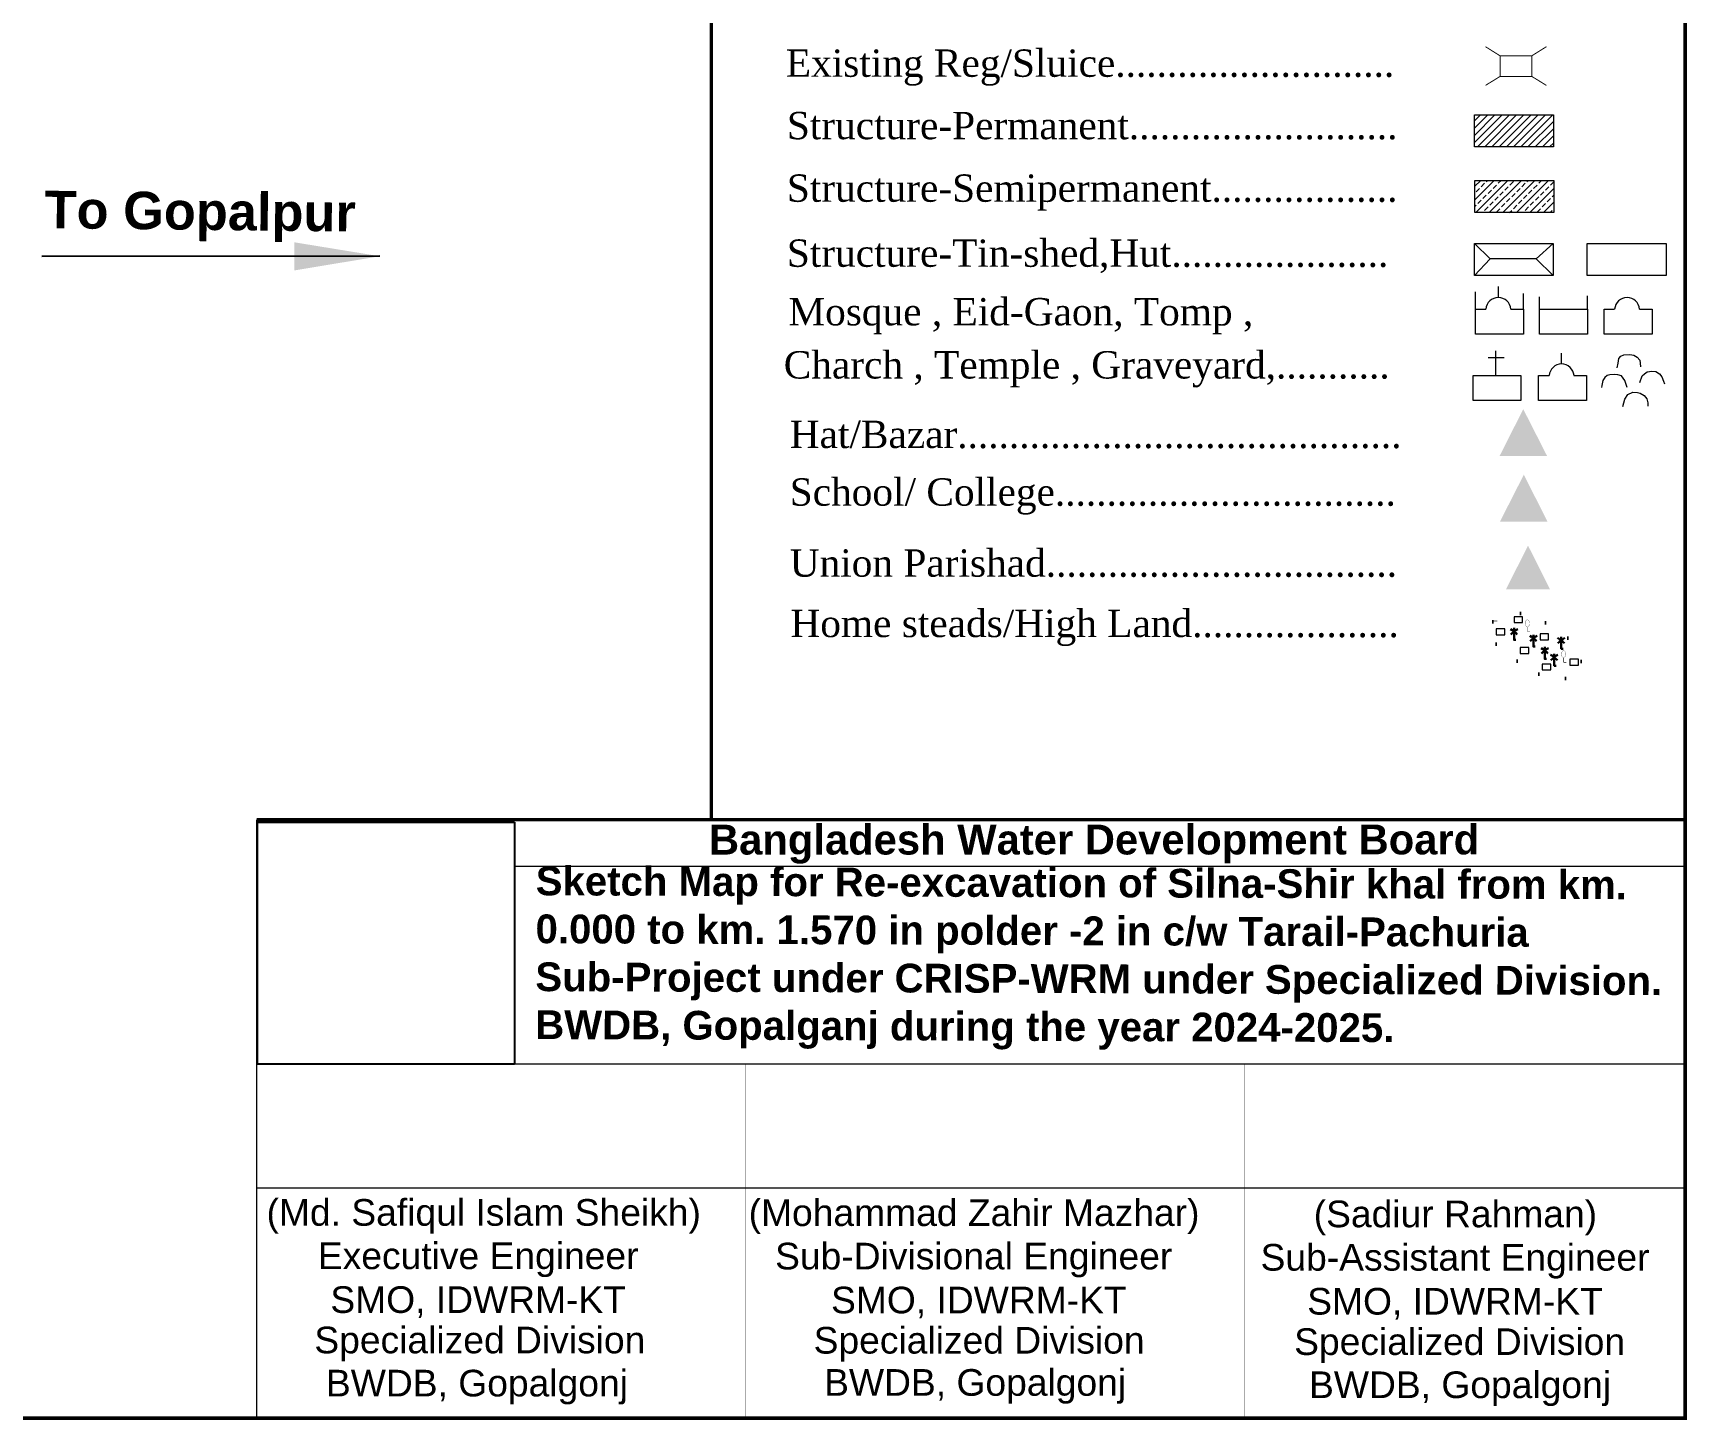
# Model space of a CAD drawing. Header units: millimetres. Extents: x 103 to 31469, y -87695 to -48.
# Drawn here: x 30261 to 31469, y -87695 to -86682 of the extents above; entities that cross this region are included whole.
import ezdxf
from ezdxf.enums import TextEntityAlignment as Align

# ---------------------------------------------------------------- set-up
doc = ezdxf.new("R2010")
doc.units = ezdxf.units.MM
doc.header["$MEASUREMENT"] = 0
for name, pattern in [('ACAD_ISO02W100', [15, 12, -3]), ('DOT2', [0.125, 0, -0.125]), ('PHANTOM2', [1.25, 0.625, -0.125, 0.125, -0.125, 0.125, -0.125])]:
    doc.linetypes.add(name, pattern=pattern)
for name, color, linetype, lineweight in [('Bazar', 97, 'Continuous', 15), ('Church', 170, 'Continuous', 9), ('Eid-Gah', 170, 'Continuous', 9), ('Existing Str', 7, 'PHANTOM2', 35), ('existing-profile', 5, 'ACAD_ISO02W100', 25), ('FRAM', 7, 'Continuous', 50), ('Graveyard', 40, 'Continuous', 9), ('HOUSE', 144, 'Continuous', 18), ('Mosque', 170, 'Continuous', 9), ('OUTLINE', 7, 'Continuous', 15), ('PL', 7, 'Continuous', 15), ('Temple', 170, 'Continuous', 9), ('Tomb', 170, 'Continuous', 9), ('Union', 7, 'Continuous', 15)]:
    doc.layers.add(name, color=color, linetype=linetype, lineweight=lineweight)
for name, color, linetype in [('boundary', 7, 'Continuous'), ('Home Stead', 151, 'Continuous'), ('TEXT', 5, 'Continuous'), ('Trees', 77, 'Continuous')]:
    doc.layers.add(name, color=color, linetype=linetype)
doc.styles.add('AR', font='arial.ttf', dxfattribs={"height": 450})
doc.styles.add('b', font='times.ttf')
doc.styles.get("Standard").update_dxf_attribs({"font": 'arial.ttf'})
doc.styles.add('sum', font='arialbd.ttf')
doc.dimstyles.get("Standard").update_dxf_attribs({"dimtxt": 0.18, "dimasz": 0.18, "dimexe": 0.18, "dimexo": 0.0625, "dimgap": 0.09, "dimtad": 0, "dimtih": 1, "dimtoh": 1, "dimdec": 4, "dimzin": 0, "dimdsep": 46, "dimtxsty": 'Standard', "dimblk": 'DATUMBLANK', "dimcen": 0.09, "dimadec": 0, "dimazin": 0, "dimtfac": 1, "dimtdec": 4, "dimtofl": 0, "dimtmove": 0, "dimatfit": 3, "dimfxl": 1, "dimtolj": 1, "dimtzin": 0, "dimarcsym": 0})
picture_1 = doc.add_image_def('image1.png', size_in_pixel=(204, 192))

# ---------------------------------------------------------------- blocks, each defined once
blk = doc.blocks.new('A$C01DB3217')
at = {"layer": 'Trees', "color": 1, "lineweight": 30}
blk.add_lwpolyline([(0, 0.0028), (0, -0.0071), (0.0015, -0.0071)], dxfattribs=at)
for centre, start, end in [((-0.012, -0.0154), 41.2491, 62.6782), ((0.012, -0.0154), 117.3218, 138.7509)]:
    blk.add_arc(centre, 0.0195, start, end, dxfattribs=at)
blk = doc.blocks.new('A$C7FEE66E4')
at = {"layer": 'Trees', "linetype": 'Continuous', "const_width": 0.000142}
blk.add_lwpolyline([(0, 0, 0.606435), (0, 0.0049, 0.606435)], format="xyb", close=True, dxfattribs=at)
at = {"layer": 'Trees', "linetype": 'Continuous', "const_width": 0.000252}
for points in [[(0, 0), (0, -0.0029)], [(0, -0.0029), (0.0017, -0.0029)]]:
    blk.add_lwpolyline(points, dxfattribs=at)
blk = doc.blocks.new('_DatumBlank')
at = {"color": 0, "linetype": 'ByBlock', "lineweight": -2}
for p, q in [((0, 0.577), (-1, 0)), ((0, -0.577), (0, 0.577)), ((-1, 0), (0, -0.577))]:
    blk.add_line(p, q, dxfattribs=at)

msp = doc.modelspace()

# ---------------------------------------------------------------- hatches: boundary and pattern name
at = {"layer": 'Bazar'}
for color, points in [(256, [(31349.8, -86956.6), (31332.5, -86990.8), (31367.2, -86990.8)]), (5, [(31350.2, -87004.5), (31332.8, -87038.7), (31367.5, -87038.7)])]:
    msp.add_hatch(color=color, dxfattribs=at).paths.add_polyline_path(points)
at = {"layer": 'HOUSE'}
h = msp.add_hatch(dxfattribs=at)
h.set_pattern_fill('ANSI31', color=256, scale=29.807239, style=0)
h.set_pattern_definition([(45, (-3418638.6174, -12077174.96), (-2.6346125812, 2.6346125812), [])])
h.paths.add_polyline_path([(31371.8, -86765), (31371.8, -86741.7), (31314.2, -86741.7), (31314.2, -86765)])
h = msp.add_hatch(dxfattribs=at)
h.set_pattern_fill('ANSI33', color=256, scale=27.944286)
h.set_pattern_definition([(45, (-3461200.314, -12328432.1315), (-4.9398985897, 4.9398985897), []), (45, (-3461195.3744, -12328432.1315), (-4.9398985897, 4.9398985897), [3.493035791, -1.7465178956])])
h.paths.add_polyline_path([(31372.1, -86789.5), (31314.5, -86789.5), (31314.5, -86812.9), (31372.1, -86812.9)])
at = {"layer": 'Union'}
msp.add_hatch(color=0, dxfattribs=at).paths.add_polyline_path([(31353.3, -87056.3), (31337.1, -87088.3), (31369.4, -87088.3)])

# ---------------------------------------------------------------- linework, layer by layer
at = {"layer": 'boundary', "color": 0}
for points, const_width in [([(28583.1, -85637.2), (31468, -85637.2), (31468, -87693.6), (28583.1, -87693.6), (28583.1, -85637.2)], 2.63), ([(30756.7, -87256.5), (30756.7, -85637.2)], 2.3)]:
    msp.add_lwpolyline(points, dxfattribs=dict(at, const_width=const_width))
at = {"layer": 'Church', "linetype": 'Continuous'}
for points in [[(31335.9, -86919), (31324.2, -86919)], [(31335.9, -86919), (31324.2, -86919)], [(31329.7, -86932.1), (31329.7, -86913.9)], [(31329.7, -86932.1), (31329.7, -86913.9)]]:
    msp.add_lwpolyline(points, dxfattribs=at)
msp.add_lwpolyline([(31313.1, -86950.2), (31313.1, -86932.1), (31348, -86932.1), (31348, -86950.2), (31333.8, -86950.2), (31333.8, -86950.2), (31333.8, -86950.2), (31333.8, -86950.2), (31313.1, -86950.2)], close=True, dxfattribs=at)
msp.add_lwpolyline([(31313.1, -86950.2), (31313.1, -86932.1), (31348, -86932.1), (31348, -86950.2), (31333.8, -86950.2), (31333.8, -86950.2), (31333.8, -86950.2), (31333.8, -86950.2), (31313.1, -86950.2)], close=True, dxfattribs=at)
at = {"layer": 'Eid-Gah', "linetype": 'Continuous'}
for p, q in [((31361.7, -86883.6), (31361.7, -86874.5)), ((31361.7, -86883.6), (31361.7, -86874.5)), ((31396.6, -86883.6), (31396.6, -86873.9)), ((31396.6, -86883.6), (31396.6, -86873.9))]:
    msp.add_line(p, q, dxfattribs=at)
msp.add_lwpolyline([(31361.7, -86901.7), (31361.7, -86883.6), (31396.6, -86883.6), (31396.6, -86901.7), (31377.3, -86901.7), (31377.3, -86901.7), (31377.3, -86901.7), (31377.3, -86901.7), (31361.7, -86901.7)], close=True, dxfattribs=at)
msp.add_lwpolyline([(31361.7, -86901.7), (31361.7, -86883.6), (31396.6, -86883.6), (31396.6, -86901.7), (31377.3, -86901.7), (31377.3, -86901.7), (31377.3, -86901.7), (31377.3, -86901.7), (31361.7, -86901.7)], close=True, dxfattribs=at)
at = {"layer": 'Existing Str', "linetype": 'Continuous', "const_width": 0.692}
for points in [[(31322.2, -86691.8), (31332.9, -86698.5), (31356, -86698.5), (31366.7, -86691.8)], [(31332.9, -86713.5), (31332.9, -86698.5)], [(31356, -86713.5), (31356, -86698.5)], [(31322.2, -86720.1), (31332.9, -86713.5), (31356, -86713.5), (31366.7, -86720.1)]]:
    msp.add_lwpolyline(points, dxfattribs=at)
at = {"layer": 'FRAM', "linetype": 'Continuous', "const_width": 2.33}
msp.add_lwpolyline([(30424.6, -87256.5), (31468, -87256.5), (31468, -87256.5)], dxfattribs=at)
at = {"layer": 'Graveyard'}
for points in [[(31418.5, -86926.5), (31419.1, -86922.9), (31419.7, -86919.7), (31421.1, -86917.9), (31423.3, -86916.9), (31427.7, -86916.7), (31430.5, -86917.1), (31432.9, -86918.5), (31434.9, -86920.7), (31435.3, -86923.1), (31435.5, -86925.7)], [(31418.5, -86926.5), (31419.1, -86922.9), (31419.7, -86919.7), (31421.1, -86917.9), (31423.3, -86916.9), (31427.7, -86916.7), (31430.5, -86917.1), (31432.9, -86918.5), (31434.9, -86920.7), (31435.3, -86923.1), (31435.5, -86925.7)], [(31434.9, -86937.2), (31436.7, -86932.3), (31438.3, -86930.7), (31440.3, -86929.3), (31443.7, -86928.9), (31446.7, -86929.1), (31449.3, -86930.9), (31450.9, -86932.9), (31452.3, -86936.2), (31452.9, -86938.2)], [(31434.9, -86937.2), (31436.7, -86932.3), (31438.3, -86930.7), (31440.3, -86929.3), (31443.7, -86928.9), (31446.7, -86929.1), (31449.3, -86930.9), (31450.9, -86932.9), (31452.3, -86936.2), (31452.9, -86938.2)], [(31425.7, -86940.8), (31424.1, -86935.6), (31421.5, -86932.3), (31418.9, -86931.5), (31416.5, -86931.3), (31413.1, -86931.5), (31411.1, -86932.1), (31409.3, -86933.5), (31407.9, -86935.6), (31407.3, -86939.4), (31407, -86940.8)], [(31425.7, -86940.8), (31424.1, -86935.6), (31421.5, -86932.3), (31418.9, -86931.5), (31416.5, -86931.3), (31413.1, -86931.5), (31411.1, -86932.1), (31409.3, -86933.5), (31407.9, -86935.6), (31407.3, -86939.4), (31407, -86940.8)], [(31422.5, -86954.6), (31423.9, -86949.2), (31426.1, -86945.8), (31429.9, -86944.2), (31433.3, -86944.4), (31435.3, -86944.8), (31438.1, -86946.6), (31440.1, -86949), (31440.9, -86952), (31440.9, -86954.4)], [(31422.5, -86954.6), (31423.9, -86949.2), (31426.1, -86945.8), (31429.9, -86944.2), (31433.3, -86944.4), (31435.3, -86944.8), (31438.1, -86946.6), (31440.1, -86949), (31440.9, -86952), (31440.9, -86954.4)]]:
    msp.add_lwpolyline(points, dxfattribs=at)
at = {"layer": 'Home Stead', "color": 7, "linetype": 'DOT2', "lineweight": 50, "ltscale": 159.474072, "flags": 128}
msp.add_lwpolyline([(31327.5, -87111.9), (31323.1, -87118.7), (31328, -87127), (31334.7, -87131.1), (31340.3, -87135.7), (31345.1, -87140.7), (31350.4, -87141.6), (31353.6, -87141.8), (31358.3, -87149.1), (31365.7, -87152.1), (31378, -87153.8), (31389.3, -87151.5), (31392.4, -87141.9), (31388.5, -87130.2), (31383.1, -87124.3), (31374.9, -87119.8), (31360.1, -87107.9), (31342, -87104.9), (31335.1, -87109.7), (31327.5, -87111.9)], dxfattribs=at)
at = {"layer": 'HOUSE'}
for points in [[(31314.2, -86741.7), (31371.8, -86741.7), (31371.8, -86765), (31314.2, -86765)], [(31314.2, -86741.7), (31371.8, -86741.7), (31371.8, -86765), (31314.2, -86765)], [(31314.5, -86789.5), (31372.1, -86789.5), (31372.1, -86812.9), (31314.5, -86812.9)], [(31314.5, -86789.5), (31372.1, -86789.5), (31372.1, -86812.9), (31314.5, -86812.9)]]:
    msp.add_lwpolyline(points, close=True, dxfattribs=at)
at = {"layer": 'HOUSE', "linetype": 'Continuous'}
for points in [[(31314.1, -86835.7), (31371.7, -86835.7), (31371.7, -86859), (31314.1, -86859)], [(31314.1, -86835.7), (31371.7, -86835.7), (31371.7, -86859), (31314.1, -86859)], [(31396.5, -86835.7), (31454.1, -86835.7), (31454.1, -86859), (31396.5, -86859)], [(31396.5, -86835.7), (31454.1, -86835.7), (31454.1, -86859), (31396.5, -86859)]]:
    msp.add_lwpolyline(points, close=True, dxfattribs=at)
for points in [[(31371.7, -86835.7), (31359.3, -86846.8), (31325.6, -86846.8), (31314.1, -86835.7)], [(31371.7, -86835.7), (31359.3, -86846.8), (31325.6, -86846.8), (31314.1, -86835.7)], [(31325.6, -86846.8), (31314.1, -86859)], [(31325.6, -86846.8), (31314.1, -86859)], [(31359.3, -86846.8), (31371.7, -86859)], [(31359.3, -86846.8), (31371.7, -86859)]]:
    msp.add_lwpolyline(points, dxfattribs=at)
at = {"layer": 'HOUSE'}
for points in [[(31343.1, -87112.5), (31349.3, -87112.5), (31349.3, -87108.2), (31343.1, -87108.2), (31343.1, -87112.5)], [(31330.1, -87121.4), (31336.3, -87121.4), (31336.3, -87117), (31330.1, -87117), (31330.1, -87121.4)], [(31362.1, -87125.1), (31368.3, -87125.1), (31368.3, -87120.8), (31362.1, -87120.8), (31362.1, -87125.1)], [(31347.6, -87135.1), (31353.8, -87135.1), (31353.8, -87130.7), (31347.6, -87130.7), (31347.6, -87135.1)], [(31363.6, -87147.1), (31369.9, -87147.1), (31369.9, -87142.8), (31363.6, -87142.8), (31363.6, -87147.1)], [(31383.8, -87143.6), (31390.1, -87143.6), (31390.1, -87139.2), (31383.8, -87139.2), (31383.8, -87143.6)]]:
    msp.add_lwpolyline(points, dxfattribs=at)
at = {"layer": 'Mosque', "linetype": 'Continuous'}
for p, q in [((31331.6, -86875.1), (31331.6, -86867.1)), ((31331.6, -86875.1), (31331.6, -86867.1)), ((31314.9, -86883.6), (31314.9, -86871)), ((31314.9, -86883.6), (31314.9, -86871)), ((31349.9, -86883.6), (31349.9, -86872)), ((31349.9, -86883.6), (31349.9, -86872))]:
    msp.add_line(p, q, dxfattribs=at)
for points in [[(31340.7, -86883.6), (31349.9, -86883.6), (31349.9, -86901.7), (31335.7, -86901.7), (31335.7, -86901.7), (31330.5, -86901.7), (31330.5, -86901.7), (31314.9, -86901.7), (31314.9, -86883.6), (31322.5, -86883.6)], [(31340.7, -86883.6), (31349.9, -86883.6), (31349.9, -86901.7), (31330.5, -86901.7), (31330.5, -86901.7), (31330.5, -86901.7), (31330.5, -86901.7), (31314.9, -86901.7), (31314.9, -86883.6), (31322.5, -86883.6)]]:
    msp.add_lwpolyline(points, dxfattribs=at)
msp.add_arc((31331.6, -86884.2), 9.1, 3.9267, 176.0733, dxfattribs=at)
msp.add_arc((31331.6, -86884.2), 9.1, 3.9267, 176.0733, dxfattribs=at)
at = {"layer": 'PL'}
for p, q in [((30424.5, -87256.5), (30424.5, -87693.6)), ((31468, -87256.5), (31468, -87693.6)), ((31468, -87290.6), (30613, -87290.6)), ((31468.6, -87435), (30425.2, -87435)), ((31468, -87525.7), (30424.6, -87525.7))]:
    msp.add_line(p, q, dxfattribs=at)
at = {"layer": 'PL', "const_width": 0.261}
for points in [[(30781.7, -87435), (30781.7, -87693.5)], [(31146.2, -87435), (31146.2, -87693.6)]]:
    msp.add_lwpolyline(points, dxfattribs=at)
at = {"layer": 'Temple', "linetype": 'Continuous'}
msp.add_line((31377.8, -86923.6), (31377.8, -86915.6), dxfattribs=at)
msp.add_line((31377.8, -86923.6), (31377.8, -86915.6), dxfattribs=at)
msp.add_lwpolyline([(31386.8, -86932.1), (31396, -86932.1), (31396, -86950.2), (31376.6, -86950.2), (31376.6, -86950.2), (31376.6, -86950.2), (31376.6, -86950.2), (31361, -86950.2), (31361, -86932.1), (31368.7, -86932.1)], dxfattribs=at)
msp.add_lwpolyline([(31386.8, -86932.1), (31396, -86932.1), (31396, -86950.2), (31376.6, -86950.2), (31376.6, -86950.2), (31376.6, -86950.2), (31376.6, -86950.2), (31361, -86950.2), (31361, -86932.1), (31368.7, -86932.1)], dxfattribs=at)
msp.add_arc((31377.8, -86932.7), 9.1, 3.9267, 176.0733, dxfattribs=at)
msp.add_arc((31377.8, -86932.7), 9.1, 3.9267, 176.0733, dxfattribs=at)
at = {"layer": 'Tomb', "linetype": 'Continuous'}
msp.add_lwpolyline([(31434.7, -86883.6), (31443.9, -86883.6), (31443.9, -86901.7), (31424.5, -86901.7), (31424.5, -86901.7), (31424.5, -86901.7), (31424.5, -86901.7), (31408.9, -86901.7), (31408.9, -86883.6), (31416.5, -86883.6)], dxfattribs=at)
msp.add_arc((31425.6, -86884.2), 9.1, 3.9267, 176.0733, dxfattribs=at)
msp.add_arc((31425.6, -86884.2), 9.1, 3.9267, 176.0733, dxfattribs=at)

# ---------------------------------------------------------------- block references
at = {"layer": 'Trees', "linetype": 'DOT2', "ltscale": 0.2, "xscale": 1118.633050683973, "yscale": 1118.633050683959, "zscale": 1118.633050683972}
for p in [(31352.8, -87115.8), (31379.3, -87138.3)]:
    msp.add_blockref('A$C7FEE66E4', p, dxfattribs=at)
at = {"layer": 'Trees', "ltscale": 0.1, "xscale": 882.1220903543872, "yscale": 882.1220903543872, "zscale": 882.1220903543853}
for p in [(31343.1, -87118.9), (31357.2, -87123.8), (31377.5, -87125.4), (31365.5, -87132.8), (31372.4, -87137.8)]:
    msp.add_blockref('A$C01DB3217', p, dxfattribs=at)

# ---------------------------------------------------------------- texts
at = {"layer": 'FRAM', "linetype": 'Continuous', "lineweight": -3, "style": 'AR'}
for s, p in [('(Md. Safiqul Islam Sheikh)   ', (30601.8, -87553.1)), ('(Mohammad Zahir Mazhar)      ', (30971.3, -87553.3)), ('Executive Engineer     ', (30605.3, -87584.8)), ('Sub-Divisional Engineer       ', (30974.8, -87585)), ('SMO, IDWRM-KT     ', (30605.3, -87616.8)), ('SMO, IDWRM-KT      ', (30974.8, -87617.1)), ('Specialized Division     ', (30606.5, -87646.3)), ('Specialized Division     ', (30971.2, -87646.5)), ('BWDB, Gopalgonj     ', (30604.4, -87677.8)), ('BWDB, Gopalgonj     ', (30968.3, -87677.3))]:
    msp.add_text(s, height=19.462, dxfattribs=at).set_placement(p, align=Align.CENTER)
at = {"layer": 'FRAM', "linetype": 'Continuous', "style": 'AR'}
for s, p in [('(Sadiur Rahman)     ', (31319.1, -87554.2)), ('Sub-Assistant Engineer      ', (31322.6, -87585.9)), ('SMO, IDWRM-KT      ', (31322.6, -87618)), ('Specialized Division     ', (31322.2, -87647.5)), ('BWDB, Gopalgonj     ', (31322.5, -87679))]:
    msp.add_text(s, height=19.462, dxfattribs=at).set_placement(p, align=Align.CENTER)
at = {"layer": 'OUTLINE', "ltscale": 0.1, "style": 'b'}
for s, p in [(' Existing Reg/Sluice...........................', (30803.6, -86713.8)), ('Structure-Permanent..........................', (30811.9, -86759.4)), ('Structure-Semipermanent..................', (30811.9, -86805.1)), ('Structure-Tin-shed,Hut.....................', (30811.9, -86852.6)), ('Mosque , Eid-Gaon, Tomp ,', (30813, -86895.4)), ('Charch , Temple , Graveyard,........... ', (30809.6, -86934.2)), ('Home steads/High Land....................', (30814.5, -87123.1))]:
    msp.add_text(s, height=19.987, dxfattribs=at).set_placement(p)
at = {"layer": 'OUTLINE', "ltscale": 0.1, "char_height": 19.987, "width": 932.575, "attachment_point": 1, "style": 'b'}
for s, insert in [('Hat/Bazar...........................................', (30814, -86965)), ('School/ College.................................', (30814, -87007.1)), ('Union Parishad..................................', (30814, -87059))]:
    msp.add_mtext(s, dxfattribs=dict(at, insert=insert))
at = {"layer": 'TEXT', "color": 7, "style": 'sum'}
msp.add_text('Bangladesh Water Development Board', height=21.833, rotation=0.0165, dxfattribs=at).set_placement((31036.3, -87281.9), align=Align.CENTER)
at = {"layer": 'TEXT', "color": 7, "attachment_point": 1, "style": 'sum'}
for s, insert, char_height, width, rotation in [('To Gopalpur', (30269.9, -86797), 27.382, 530.043, 359.3755), ('Sketch Map for Re-excavation of Silna-Shir khal from km. 0.000 to km. 1.570 in polder -2 in c/w Tarail-Pachuria Sub-Project under CRISP-WRM under Specialized Division. BWDB, Gopalganj during the year 2024-2025.', (30628.5, -87290.7), 21, 824.928, 359.7933)]:
    msp.add_mtext(s, dxfattribs=dict(at, insert=insert, char_height=char_height, width=width, rotation=rotation))

# ---------------------------------------------------------------- pictures from other files: only their frames are drawn
at = {"layer": 'existing-profile', "color": 1, "linetype": 'ByBlock'}
image = msp.add_image(picture_1, insert=(30425.2, -87435), size_in_units=(187.8, 176.7), dxfattribs=at)
image.dxf.flags = 7

# ---------------------------------------------------------------- leaders
at = {"layer": 'TEXT', "color": 0, "lineweight": 25}
msp.add_leader([(30514.6, -86844.9), (30267.8, -86845.2)], dimstyle='Standard', override={"dimscale": 0.5, "dimasz": 125, "dimgap": 0.09, "dimtad": 0}, dxfattribs=at)

doc.saveas('drawing.dxf')
